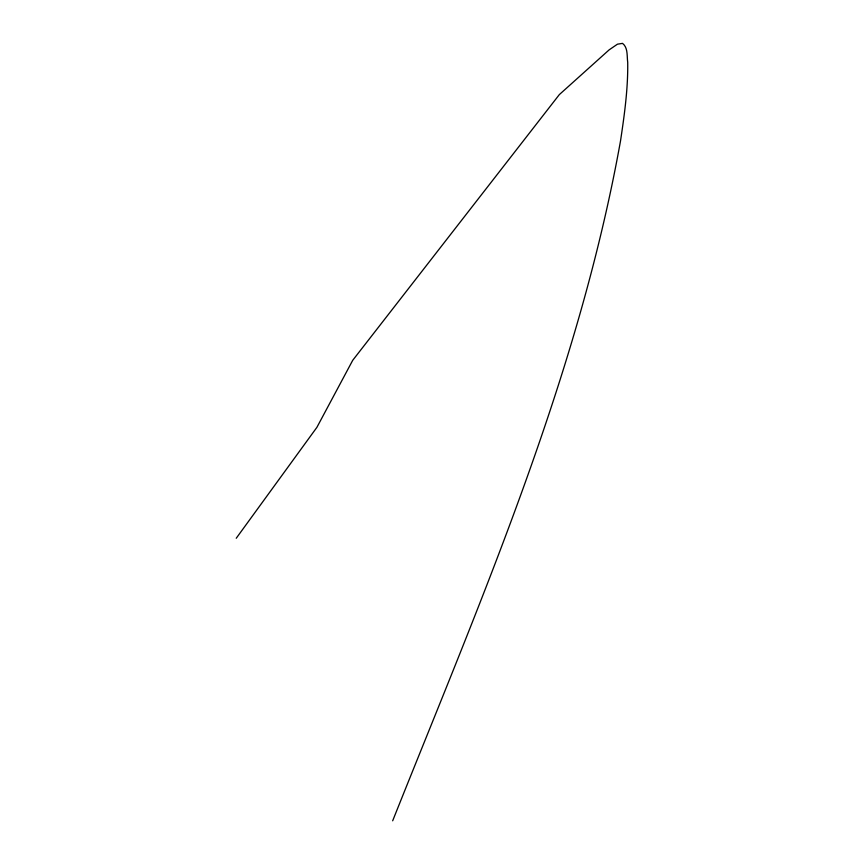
<?xml version="1.0" encoding="UTF-8"?>
<svg xmlns="http://www.w3.org/2000/svg" width="864" height="864" viewBox="0 0 864 864"><rect width="100%" height="100%" fill="white"/><g stroke="black" fill="none" stroke-linecap="round" stroke-linejoin="round"><path stroke-width="1.3" d="M392.666 820.8C481.108 599.162 578.081 377.168 620.514 140.951C624.413 114.934 628.106 88.69 627.707 62.316C626.832 56.095 628.15 47.628 622.523 43.373L617.447 44.183L609.098 49.896L559.321 94.619L352.717 360.31L316.904 427.334L236.239 538.261"/></g></svg>
